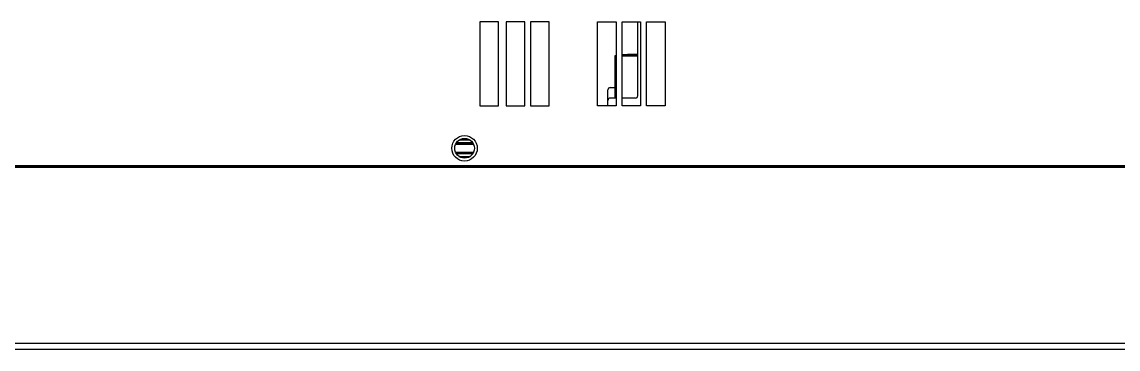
# Model space of a CAD drawing. Header units: inches. Extents: x 2.5 to 102.3, y 2 to 82.2.
# Drawn here: x 54.17 to 68.87, y 21.42 to 25.81 of the extents above; entities that cross this region are included whole.
import ezdxf

# ---------------------------------------------------------------- set-up
doc = ezdxf.new("R2010")
doc.units = ezdxf.units.IN
doc.header["$MEASUREMENT"] = 0

msp = doc.modelspace()

# ---------------------------------------------------------------- linework, layer by layer
for p, q in [((60.563, 25.808), (60.313, 25.808)), ((60.313, 25.808), (60.313, 24.683)), ((60.563, 24.683), (60.563, 25.808)), ((60.913, 25.808), (60.663, 25.808)), ((60.663, 25.808), (60.663, 24.683)), ((60.913, 24.683), (60.913, 25.808)), ((61.243, 25.808), (60.993, 25.808)), ((60.993, 25.808), (60.993, 24.683)), ((61.243, 24.683), (61.243, 25.808)), ((61.888, 24.683), (61.888, 25.808)), ((61.888, 25.808), (62.138, 25.808)), ((62.138, 25.808), (62.138, 24.683)), ((62.218, 24.683), (62.218, 25.808)), ((62.218, 25.808), (62.468, 25.808)), ((62.429, 24.818), (62.429, 25.808)), ((62.468, 25.808), (62.468, 24.683)), ((62.548, 24.683), (62.548, 25.808)), ((62.548, 25.808), (62.798, 25.808)), ((62.798, 25.808), (62.798, 24.683)), ((62.122, 25.352), (62.122, 24.787)), ((62.122, 25.352), (62.138, 25.352)), ((62.218, 25.352), (62.429, 25.352)), ((62.029, 24.683), (62.029, 24.896)), ((62.061, 24.927), (62.122, 24.927)), ((62.138, 24.787), (62.061, 24.787)), ((62.398, 24.787), (62.218, 24.787)), ((60.313, 24.683), (60.563, 24.683)), ((60.663, 24.683), (60.913, 24.683)), ((60.993, 24.683), (61.243, 24.683)), ((62.138, 24.683), (61.888, 24.683)), ((62.468, 24.683), (62.218, 24.683)), ((62.798, 24.683), (62.548, 24.683)), ((60.228, 24.165), (59.984, 24.165)), ((60.217, 24.185), (59.994, 24.185)), ((59.996, 24.188), (60.216, 24.188)), ((60.182, 24.222), (60.03, 24.222)), ((60.041, 24.229), (60.171, 24.229)), ((59.984, 24.062), (60.228, 24.062)), ((59.994, 24.042), (60.217, 24.042)), ((60.216, 24.039), (59.996, 24.039)), ((60.03, 24.005), (60.182, 24.005)), ((60.171, 23.998), (60.041, 23.998)), ((3.363, 23.863), (80.063, 23.863)), ((80.063, 23.854), (3.363, 23.854)), ((79.048, 23.878), (4.378, 23.878)), ((3.363, 21.5), (80.063, 21.5)), ((3.363, 21.419), (80.063, 21.419)), ((3.363, 21.419), (80.063, 21.419))]:
    msp.add_line(p, q)
at = {"flags": 128}
for points in [[(62.143, 25.358), (62.129, 25.355), (62.122, 25.352)], [(62.357, 25.371), (62.293, 25.37), (62.218, 25.365)], [(62.429, 25.37), (62.424, 25.37), (62.357, 25.371)]]:
    msp.add_lwpolyline(points, dxfattribs=at)
for radius in [0.171, 0.132]:
    msp.add_circle((60.106, 24.113), radius)
for centre, radius, start, end in [((62.741, 11.359), 14.011, 91.2743, 92.1294), ((62.447, 25.357), 0.0916, 170.996, 183.3429), ((62.061, 24.896), 0.0313, 90, 180), ((62.061, 24.756), 0.0313, 90, 180), ((62.398, 24.818), 0.0313, 270, 0)]:
    msp.add_arc(centre, radius, start, end)

doc.saveas('drawing.dxf')
